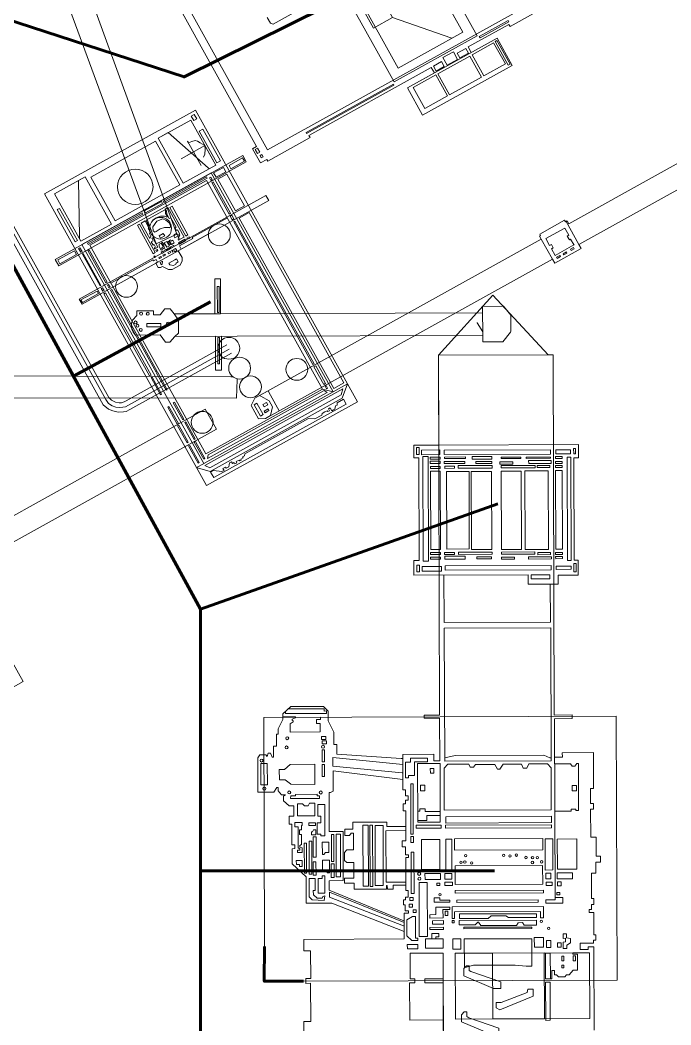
# Model space of a CAD drawing. Header units: millimetres. Extents: x 3191 to 879702, y -27549 to 222194.
# Drawn here: x 420209 to 427730, y 17602 to 29223 of the extents above; entities that cross this region are included whole.
import ezdxf

# ---------------------------------------------------------------- set-up
doc = ezdxf.new("R2010")
doc.units = ezdxf.units.MM
doc.header["$MEASUREMENT"] = 0
for name, color, linetype in [('Granulator', 11, 'Continuous'), ('Grater', 130, 'Continuous'), ('Wires', 170, 'Continuous')]:
    doc.layers.add(name, color=color, linetype=linetype)

msp = doc.modelspace()

# ---------------------------------------------------------------- linework, layer by layer
at = {"layer": 'Granulator', "lineweight": 5}
for points in [[(425226.42503, 31391.64146), (422019.4072, 29610.40298), (423068.15886, 27722.18572), (426275.17668, 29503.42419)], [(423463.08966, 30430.13324), (424422.59269, 30963.05941), (425490.55124, 29040.26123), (424531.04821, 28507.33506)], [(423622.85642, 30388.74282), (424370.43015, 30803.95944), (425325.88894, 29083.71064), (424578.31521, 28668.49402)], [(424513.45051, 29252.07726), (424294.16986, 29130.28463), (423860.50399, 29911.07518), (424079.78464, 30032.86781)], [(425858.1806, 29202.66626), (425524.60638, 29017.39282), (425516.15693, 29032.60557), (425849.73115, 29217.87901)], [(425896.64006, 28698.0814), (424861.37374, 28123.07487), (424686.11116, 28438.62509), (425721.37748, 29013.63163)], [(425682.25655, 28959.30596), (425435.12221, 28822.04286), (425570.0283, 28579.15219), (425817.16264, 28716.41528)], [(425871.30347, 28712.30321), (425850.88182, 28700.96063), (425698.08758, 28976.0579), (425718.50924, 28987.40048)], [(425216.49426, 28857.55782), (425096.29225, 28790.79534), (425145.60163, 28702.01661), (425265.80364, 28768.77909)], [(425359.62561, 28895.6632), (425261.62674, 28841.23277), (425292.7994, 28785.10817), (425390.79828, 28839.5386)], [(425111.23903, 28684.92832), (425019.11001, 28633.75811), (424987.08725, 28691.41324), (425079.21628, 28742.58345)], [(425170.25166, 28357.10867), (425541.99128, 28563.57989), (425407.08519, 28806.47057), (425035.34558, 28599.99935)], [(424752.32877, 28444.16474), (425014.00089, 28589.50239), (425149.48353, 28345.57366), (424887.81141, 28200.236)], [(424529.78143, 28470.32886), (423520.96363, 27910.01233), (423514.05074, 27922.45859), (424522.86855, 28482.77512)], [(422236.22344, 28181.13146), (420491.41659, 27212.03267), (422363.90335, 23840.72755), (424108.7102, 24809.82634)], [(422251.67071, 28080.38782), (422216.16393, 28060.66669), (422187.00405, 28113.16739), (422222.51083, 28132.88852)], [(421805.26183, 27858.37143), (422180.98156, 28067.0533), (422470.84414, 27545.17233), (422095.12441, 27336.49046)], [(422526.25736, 27594.43719), (422483.47468, 27570.67488), (422278.99903, 27938.82158), (422321.78171, 27962.58389)], [(421026.52505, 27406.73094), (421776.03552, 27823.02326), (422056.26858, 27318.47969), (421306.75811, 26902.18737)], [(422980.88927, 27695.17218), (422952.59964, 27679.45958), (422926.30061, 27726.80947), (422954.59024, 27742.52207)], [(423017.27249, 27640.51503), (422996.87802, 27629.18756), (422982.26745, 27655.49305), (423002.66192, 27666.82053)], [(422823.70777, 27584.01222), (420656.76486, 26380.45106), (420615.5292, 26454.6935), (422782.47211, 27658.25466)], [(422645.59157, 27502.65724), (422802.8336, 27589.99244), (422781.52165, 27628.36338), (422624.27962, 27541.02818)], [(422418.55793, 27458.0296), (420924.59477, 26628.25415), (422332.58563, 24093.24729), (423826.54879, 24923.02274)], [(422588.34647, 27468.4426), (422473.65204, 27404.73915), (422445.92082, 27454.66762), (422560.61525, 27518.37108)], [(422803.00299, 27074.22705), (422698.64308, 27016.26358), (422494.96608, 27382.97233), (422599.326, 27440.93581)], [(420962.32439, 27410.18868), (420608.44853, 27213.63932), (420911.65216, 26667.73855), (421265.52802, 26864.28791)], [(422355.65639, 24204.71165), (423704.95534, 24954.13785), (422364.46846, 27367.60767), (421015.16952, 26618.18147)], [(421869.33865, 27115.066), (422372.51298, 27394.53855), (422364.29622, 27409.33236), (421861.12189, 27129.85981)], [(422396.3354, 27397.49758), (422412.05995, 27406.2313), (422427.97994, 27377.56827), (422412.25539, 27368.83455)], [(422440.28705, 27352.0128), (422424.36076, 27343.16704), (422626.25993, 26979.65915), (422642.18622, 26988.50492)], [(423083.49804, 27136.85938), (420925.29277, 25938.15127), (420892.54674, 25997.10862), (423050.75202, 27195.81673)], [(421658.60259, 26994.38977), (421853.3048, 27102.53106), (421841.74995, 27123.3349), (421647.04775, 27015.1936)], [(420665.22544, 27045.43213), (420639.3269, 27031.04759), (420845.51508, 26659.81758), (420871.41362, 26674.20212)], [(420997.81635, 26628.51867), (421629.44398, 26979.33662), (421621.71201, 26993.25759), (420990.08438, 26642.43964)], [(421965.58211, 27070.19306), (421940.82386, 27056.44186), (422124.83815, 26725.13466), (422149.59641, 26738.88587)], [(422654.51985, 26967.08418), (422635.77265, 26956.67164), (422660.44386, 26912.25254), (422679.19105, 26922.66509)], [(423949.46533, 25026.33564), (423836.56203, 24963.62701), (422742.67126, 26933.11467), (422855.57455, 26995.8233)], [(421564.25232, 26850.23094), (421587.88608, 26863.35758), (421771.27567, 26533.17513), (421747.64191, 26520.04849)], [(422692.60479, 26896.05951), (422678.65645, 26888.31234), (423593.94429, 25240.38901), (423607.89263, 25248.13618)], [(421872.69415, 26619.68182), (421864.25339, 26614.99367), (421845.50835, 26648.74305), (421853.9491, 26653.4312)], [(421906.79706, 26663.67763), (421875.68039, 26646.39485), (421903.39951, 26596.48816), (421934.51618, 26613.77095)], [(421946.90018, 26629.24859), (421936.20867, 26623.31032), (421916.21396, 26659.30966), (421926.90546, 26665.24792)], [(421981.28574, 26617.85941), (421948.78581, 26599.80834), (421956.84803, 26585.29277), (421989.34796, 26603.34384)], [(422115.00166, 26688.97704), (422041.14002, 26647.95289), (422049.89906, 26632.18275), (422123.76069, 26673.2069)], [(422164.48045, 26716.4585), (422137.94861, 26701.72221), (422145.71235, 26687.74405), (422172.24419, 26702.48034)], [(420860.86059, 26510.10631), (420670.32043, 26404.2767), (420645.67015, 26448.65812), (420836.21031, 26554.48773)], [(420924.8374, 26547.45526), (420909.5751, 26538.97829), (420885.4386, 26582.43467), (420900.7009, 26590.91164)], [(420939.39798, 26522.46722), (420929.78186, 26517.12624), (421133.90129, 26149.6209), (421143.51741, 26154.96188)], [(421215.43423, 26191.03587), (421201.37888, 26183.22927), (420993.97405, 26556.64977), (421008.0294, 26564.45638)], [(421764.58123, 26497.16087), (421756.69308, 26492.77964), (421765.65127, 26476.65093), (421773.53942, 26481.03216)], [(421801.2433, 26557.85602), (421784.39161, 26548.49627), (421777.82234, 26560.32388), (421794.67402, 26569.68362)], [(421863.27274, 26553.39844), (421838.932, 26539.87913), (421847.53196, 26524.3954), (421871.87269, 26537.91471)], [(421887.90539, 26502.34526), (421867.1092, 26490.79465), (421860.53992, 26502.62225), (421881.33612, 26514.17286)], [(421893.00615, 26569.91294), (421878.07015, 26561.6172), (421886.82364, 26545.85705), (421901.75964, 26554.15279)], [(421948.41254, 26580.60754), (421907.19995, 26557.71728), (421899.82874, 26570.98873), (421941.04133, 26593.87898)], [(421952.32359, 26536.71735), (421922.92262, 26520.38749), (421915.75611, 26533.29037), (421945.15709, 26549.62023)], [(421967.82506, 26560.33427), (421961.37103, 26556.74958), (421971.12537, 26539.18747), (421977.57939, 26542.77215)], [(422005.23358, 26582.51866), (421982.28663, 26569.77349), (421996.61964, 26543.96773), (422019.56659, 26556.7129)], [(426456.03264, 26487.0536), (426417.53831, 26465.67311), (426409.07852, 26480.90448), (426447.57285, 26502.28496)], [(426529.81287, 26528.03253), (426492.12065, 26507.09756), (426484.55137, 26520.72561), (426522.24359, 26541.66059)], [(426612.68265, 26577.20672), (426577.39632, 26557.60802), (426568.49122, 26573.64115), (426603.77755, 26593.23985)], [(421842.56852, 26476.6951), (421821.05569, 26464.74647), (421813.69003, 26478.00793), (421835.20286, 26489.95656)], [(421232.1093, 26164.49737), (421218.79426, 26157.10194), (421236.45451, 26125.30567), (421249.76955, 26132.7011)], [(421115.05811, 26059.81539), (420929.38785, 25956.69061), (420912.95988, 25986.26824), (421098.63013, 26089.39302)], [(421160.60378, 26127.68492), (421145.809, 26119.46761), (421164.29085, 26086.1921), (421179.08563, 26094.4094)], [(421195.36032, 26068.10871), (421177.14188, 26057.98984), (421705.15438, 25107.33359), (421723.37282, 25117.45246)], [(421253.57488, 26099.77768), (421267.62935, 26107.5838), (421794.4159, 25159.13479), (421780.36143, 25151.32867)], [(423625.86478, 25223.60393), (423605.79836, 25212.45866), (423719.06275, 25008.53262), (423739.12917, 25019.67789)], [(421910.11337, 24948.6689), (421896.9115, 24941.33634), (421787.41937, 25138.47065), (421800.62123, 25145.80321)], [(421845.36456, 24898.01083), (421832.16269, 24890.67826), (421722.67056, 25087.81258), (421735.87242, 25095.14514)], [(423746.18191, 24995.16191), (423735.59128, 24989.27967), (423752.30237, 24959.19232), (423762.893, 24965.07456)], [(423939.81759, 24957.637), (422343.29074, 24070.89573), (422401.80451, 24045.48071), (423920.69538, 24889.10149)], [(423757.24546, 24917.46527), (422376.67664, 24150.67118), (422381.44288, 24193.30215), (423724.65152, 24939.34569)], [(422038.11194, 24556.82304), (422024.91007, 24549.49048), (421915.41794, 24746.62479), (421928.6198, 24753.95736)], [(422101.73161, 24606.78707), (422088.52974, 24599.45451), (421979.03761, 24796.58882), (421992.23947, 24803.92139)], [(423017.90928, 24660.93157), (422986.15407, 24643.29413), (422912.91791, 24775.15165), (422944.67311, 24792.78909)], [(423056.11888, 24799.3069), (423015.40684, 24776.69466), (423030.32533, 24749.83478), (423071.03737, 24772.44701)], [(422477.21927, 24490.31555), (418261.44329, 22148.79367), (418132.79886, 22380.4106), (422348.57484, 24721.93247)], [(423085.58367, 24705.97461), (423041.61472, 24681.55342), (423030.76495, 24701.08781), (423074.7339, 24725.50899)], [(422152.80582, 24340.61677), (422139.60396, 24333.2842), (422030.11183, 24530.41851), (422043.31369, 24537.75108)], [(422234.14552, 24380.84367), (422220.94365, 24373.5111), (422111.45152, 24570.64541), (422124.65338, 24577.97798)], [(422279.06353, 24107.46445), (422265.86167, 24100.13189), (422156.36954, 24297.2662), (422169.5714, 24304.59876)], [(422344.33682, 24151.34877), (422331.13496, 24144.0162), (422221.64283, 24341.15051), (422234.84469, 24348.48308)]]:
    msp.add_lwpolyline(points, close=True, dxfattribs=at)
for points in [[(420469.13668, 31014.45364), (420214.36698, 30898.06296), (421781.44056, 26635.71528), (422020.41498, 26747.36581), (420469.13668, 31014.45364)], [(422598.57043, 25466.22586), (421436.91999, 24821.02319), (421413.09764, 24807.79181), (421382.37157, 24795.6145), (421356.13159, 24796.3717), (421310.44391, 24804.18044), (421267.52888, 24826.91963), (421234.57091, 24856.54745), (418482.8687, 29810.82963), (418476.39623, 29822.48294), (418457.95636, 29848.48549), (418416.51628, 29886.39828), (418362.99128, 29907.60681), (418328.19528, 29922.19195), (418299.39729, 29926.0772), (418250.71083, 29927.75232), (418203.91998, 29920.04874), (418155.25605, 29893.01987), (415138.94321, 28217.70255)], [(415165.18098, 28170.46295), (415165.18098, 28170.46295), (418177.52212, 29843.57431), (418204.07501, 29858.32229), (418266.40023, 29875.38923), (418319.56153, 29868.64133), (418383.40418, 29845.44368), (418427.11991, 29812.61074), (418448.04414, 29789.22102), (421199.63518, 24835.139), (421229.68841, 24790.56024), (421273.54376, 24762.33823), (421316.86945, 24746.76171), (421355.28591, 24742.43755), (421398.20978, 24746.55428), (421427.95977, 24751.97114), (422625.01611, 25416.83892)], [(422651.87471, 25371.67006), (421478.096, 24719.73113), (421435.82558, 24696.25333), (421402.70777, 24692.04598), (421340.81631, 24690.27695), (421282.78241, 24701.99134), (421230.00801, 24724.66087), (421170.69942, 24774.41742), (418409.17304, 29746.38744), (418395.47382, 29771.05211), (418369.99824, 29795.4513), (418343.03584, 29810.5566), (418306.54129, 29824.05461), (418262.25189, 29825.75232), (418232.29898, 29815.0925), (418171.29978, 29781.21239), (415190.18496, 28125.44472)], [(423548.1022, 27888.86377), (423562.34747, 27863.21597), (423070.90582, 27590.25996), (423059.21737, 27611.30436), (422986.85038, 27571.11037), (422895.89904, 27734.86305), (422943.26655, 27761.17187), (421988.2376, 29480.64678)], [(426377.67019, 29430.28964), (425872.02583, 29149.44518), (425858.67501, 29173.48256), (425388.62952, 28912.41039), (425424.11263, 28848.52509)], [(423066.02185, 29254.82088), (423102.56379, 29189.02923), (423135.68092, 29176.36539), (423514.09648, 29386.54456)], [(424513.45051, 29252.07726), (425186.728, 29016.19924), (425197.52689, 29012.41593)], [(429684.74772, 28608.03843), (426551.63628, 26867.84896), (426533.51419, 26900.47674), (426511.38693, 26888.18684), (426500.67337, 26907.476), (426214.90358, 26748.75404), (426224.5968, 26731.30195), (426213.11094, 26724.92248), (426232.2423, 26690.47757), (422921.23952, 24851.48388), (422879.11475, 24766.1092), (422964.27516, 24612.78275), (423044.49549, 24615.67023), (426361.94005, 26458.24181), (426387.37284, 26412.45152), (426693.20676, 26582.31747), (426667.76085, 26628.13137), (429771.94478, 28352.25395)], [(424686.11116, 28438.62509), (424997.28752, 28611.45834), (424961.82534, 28675.30596), (423548.1022, 27888.86377)], [(421805.26183, 27858.37143), (421919.22973, 27921.67137), (422384.18087, 27513.53382), (422395.69051, 27503.43057)], [(422470.84414, 27545.17233), (422345.23161, 27771.3305), (422070.15947, 27618.55022), (422214.55398, 27698.74967), (422302.05758, 27541.20446), (422145.00635, 27823.9662), (422156.13388, 27803.93172), (422193.78691, 27817.69535), (422231.74353, 27829.8399), (422260.0794, 27821.74665), (422292.15759, 27802.6236), (422344.93082, 27771.16344), (422347.7021, 27731.59229), (422343.33438, 27670.77835), (422329.20681, 27636.12041)], [(420962.32439, 27410.18868), (420885.94061, 27367.76369), (420896.311, 26724.041), (420895.56076, 26704.6035), (420895.27589, 26697.2231)], [(421912.33849, 26949.3384), (421890.96982, 26987.81147), (421889.02378, 27014.37449), (421880.99509, 27028.82969), (421666.53435, 26909.71413), (421698.91744, 26837.78418), (421710.95295, 26844.46893)], [(422102.91162, 26712.38727), (422041.36946, 26678.2056), (422034.68927, 26690.23291), (422047.13593, 26697.14603), (422036.77026, 26715.80884), (422054.33418, 26725.56417), (422045.50406, 26741.46231), (422055.87628, 26747.22324), (422028.38733, 26796.71552), (422017.18533, 26790.49371), (422000.79668, 26820.00053), (422012.83372, 26826.68613), (421951.30602, 26937.46323), (421932.71847, 26927.13936), (421903.70247, 26979.38099), (421900.86232, 27013.01332), (421887.00831, 27037.95668), (421917.04346, 27054.63877), (422106.23719, 26714.0063), (422094.88783, 26707.70265)], [(421655.29377, 26900.61713), (421609.65072, 26875.26611), (421709.27715, 26695.89444), (421721.53934, 26724.94671), (421705.14187, 26754.46942), (421711.25891, 26761.37818), (421699.93319, 26795.47404), (421688.13205, 26816.72133), (421696.18598, 26821.19464), (421655.29377, 26900.61713)], [(421912.33849, 26949.3384), (421904.55209, 26945.01369), (421878.97481, 26956.99697), (421832.90467, 26955.56098), (421783.74149, 26936.11176), (421765.72145, 26926.10308), (421748.46459, 26912.69525), (421737.79876, 26899.58366), (421738.60115, 26898.13899)], [(421935.20436, 26822.5493), (421878.38279, 26822.59604), (421828.29406, 26809.99375), (421781.80443, 26777.73387), (421765.69568, 26768.78677), (421745.66589, 26786.92712), (421742.64525, 26830.31764), (421787.92654, 26898.48754), (421857.85373, 26923.8647), (421895.33373, 26910.14847), (421927.68877, 26882.46582), (421948.18567, 26845.56233), (421947.36033, 26827.54534), (421938.36058, 26822.54671), (421935.94957, 26821.20759), (421935.20436, 26822.5493)], [(422037.06062, 26555.64821), (422070.82276, 26574.40034), (422050.26467, 26611.414), (422203.88146, 26696.73568), (422197.32076, 26708.54785), (422604.81485, 26934.87778)], [(426667.76085, 26628.13137), (426520.5075, 26893.25258)], [(422386.198, 26749.56572), (422037.06062, 26555.64821), (422081.17325, 26476.22594), (422082.28753, 26437.10048), (422060.70843, 26389.78645), (421966.7374, 26337.59316), (421923.85252, 26336.59061), (421854.34714, 26371.58722), (421833.52726, 26360.02346), (421806.02238, 26363.14689), (421778.78042, 26412.19448)], [(421880.70047, 26727.14901), (421864.67561, 26756.00086), (421815.90028, 26728.91012), (421832.04943, 26699.8345), (421880.70047, 26727.14901)], [(422031.4102, 26723.50446), (421998.35768, 26705.14646), (421989.06671, 26721.87431), (421991.05464, 26744.68553), (422011.79908, 26756.20739), (422021.5845, 26752.59763), (422036.17339, 26726.33117), (422031.4102, 26723.50446)], [(426610.82308, 26620.23047), (426571.64049, 26690.77648), (426557.20512, 26682.75879), (426533.60641, 26725.24692), (426550.44768, 26734.60088), (426504.5862, 26817.17184), (426284.84931, 26695.12581), (426328.92976, 26615.76147), (426349.78071, 26627.34249), (426371.15309, 26588.86275), (426350.30213, 26577.28174), (426392.60157, 26501.12403), (426609.93257, 26621.83379)], [(421743.43878, 26706.51501), (421730.0141, 26699.05869), (421745.79039, 26670.65438), (421724.75912, 26658.97321), (421746.00123, 26620.728), (421757.41199, 26627.06575), (421774.67871, 26595.97801), (421760.13567, 26587.90053), (421766.22267, 26576.94123), (421800.23041, 26595.82978), (421764.57865, 26660.01873), (421757.15359, 26686.0378), (421745.22816, 26707.50886), (421743.43878, 26706.51501)], [(421880.36619, 26585.50409), (421868.5416, 26606.79359), (421861.0736, 26602.64572), (421838.19181, 26643.84307), (421818.27714, 26632.78208), (421817.53185, 26605.77667), (421841.33482, 26562.92079), (421854.19725, 26570.06483), (421844.13863, 26588.17479), (421857.55279, 26595.62527), (421867.38099, 26577.93017), (421880.51972, 26585.22767)], [(421990.89537, 26646.17011), (421958.25773, 26628.04254), (421933.14913, 26673.24915), (421946.56417, 26680.70011), (421953.70521, 26667.84308), (421974.17248, 26679.21098), (421990.89537, 26646.17011)], [(426361.94005, 26458.24181), (426232.2423, 26690.47757)], [(421778.78042, 26412.19448), (421798.47492, 26423.13319), (421781.66584, 26453.39697), (421752.40521, 26437.14506), (421744.90719, 26450.64481), (421258.32759, 26180.38929)], [(421854.23936, 26434.08825), (421826.66635, 26418.77367), (421841.03742, 26392.89938), (421851.72892, 26398.83764), (421854.23936, 26434.08825)], [(422006.90127, 26454.84636), (421928.12325, 26411.09155), (421938.43296, 26392.5295), (421981.19006, 26383.15721), (422009.88757, 26399.09635), (422012.45417, 26413.03394), (422036.65017, 26426.47287), (422017.28017, 26461.34745), (421997.58566, 26450.40875)], [(422644.10465, 25098.43217), (422659.11433, 25097.72406), (422670.35629, 25097.1937), (422644.10465, 25098.43217), (417149.53708, 25120.40557), (417137.24616, 25120.45473)], [(416527.47571, 24859.93622), (422710.01591, 24850.43113), (422717.78411, 25066.65132), (422718.07704, 25074.80478)], [(423826.54879, 24923.02274), (423704.95534, 24954.13785), (423826.54879, 24923.02274), (423994.13887, 25016.10545), (423930.3412, 24849.33885), (422405.16994, 24002.22984), (422258.05418, 24044.66529), (422249.21658, 24047.21449), (422336.48817, 24095.68678)], [(423044.49549, 24615.67023), (423105.11053, 24649.33698), (423126.57619, 24751.55811), (423089.04708, 24819.12712), (422990.37546, 24873.55461), (422975.62535, 24881.6908), (423074.63918, 24936.68496), (423103.72198, 24884.32306), (423203.79462, 24704.14799)], [(423945.87768, 24838.84646), (423871.82193, 24797.71449), (423873.44026, 24771.10851), (423853.32636, 24759.93687), (423846.00364, 24723.5814), (423830.46094, 24714.94869), (423812.1757, 24704.79272), (423793.90164, 24737.69411), (423773.78774, 24726.52247), (423785.4628, 24705.50219), (423765.3489, 24694.33055), (423759.25754, 24705.29768), (423732.74378, 24690.57143), (423732.74378, 24690.57143), (423699.83017, 24672.29059), (423696.88007, 24653.90979), (423617.33879, 24609.73106), (423543.09244, 24616.32784), (422806.1927, 24207.03976), (422802.93676, 24184.90156), (422779.16554, 24171.69858), (422786.27206, 24158.9037), (422758.84397, 24143.66962), (422764.42768, 24133.61647), (422764.42768, 24133.61647), (422747.05676, 24123.96834), (422740.96541, 24134.93547), (422708.05179, 24116.65462), (422715.66596, 24102.94576), (422691.89518, 24089.74302), (422683.26585, 24105.27963), (422664.06584, 24094.61558), (422652.8983, 24114.72209), (422630.04186, 24102.02719), (422623.52953, 24057.75056), (422589.70203, 24038.96212), (422581.58022, 24053.58496), (422553.23781, 24037.84305), (422565.92803, 24014.99502), (422540.3286, 24000.77661), (422445.16085, 24014.88681), (422411.3329, 23996.09813), (422446.86573, 23932.12331), (423977.34961, 24782.18305), (423945.87768, 24838.84646)], [(420005.10672, 21438.67622), (420245.24058, 21572.05111), (420117.18208, 21802.61309)]]:
    msp.add_lwpolyline(points, dxfattribs=at)
for centre, radius in [((421540.50733, 27294.30573), 204.8819), ((421833.57188, 26815.25818), 126.05026), ((422511.79041, 26738.83185), 126.05026), ((421438.51235, 26142.71288), 126.05026), ((422622.56643, 25427.00445), 126.05026), ((422746.57212, 25197.59199), 126.05026), ((423407.88442, 25183.62987), 126.05026), ((422872.01162, 24981.71932), 126.05026), ((422313.21047, 24570.97046), 126.05026)]:
    msp.add_circle(centre, radius, dxfattribs=at)
at = {"layer": 'Grater', "lineweight": 5}
for points in [[(425553.50005, 25911.95569), (425554.00253, 25837.24629), (422526.58314, 25826.62806), (422525.16879, 26229.88067), (422460.1859, 26229.65276), (422461.59702, 25827.32101), (422526.58314, 25826.62806), (422461.59702, 25827.32101), (421991.3835, 25825.6718), (421942.12826, 25884.38102), (421917.00302, 25884.2929), (421883.26533, 25884.17457), (421827.71231, 25815.89451), (421751.69123, 25815.62787), (421751.5277, 25862.25394), (421559.4721, 25861.58033), (421559.66141, 25807.60585), (421508.36051, 25751.59604), (421498.67106, 25715.9934), (421498.92493, 25643.61265), (421514.3679, 25612.39457), (421544.52318, 25580.61767), (421828.37823, 25581.61325), (421889.98385, 25497.80277), (421939.6557, 25497.97699), (421996.77073, 25565.06517), (422467.89668, 25566.71757), (422469.27775, 25172.95506), (422536.70862, 25173.19157), (422535.33184, 25565.73325), (422467.90096, 25565.49675), (422716.19346, 25566.3676), (425555.7574, 25576.32694), (425555.61898, 25615.79241), (425492.69631, 25722.72377), (425490.14743, 25727.05536)], [(423487.66556, 17464.85347), (423487.04806, 17640.91029), (423567.65355, 17641.193), (423566.10533, 18082.61458), (423511.493, 18082.42303), (423511.29521, 18138.81569), (423567.64339, 18139.01332), (423566.518, 18459.87858), (423487.6261, 18459.60188), (423487.16374, 18591.42733), (424647.68693, 18595.49769), (424647.33302, 18696.40345), (424646.64183, 18893.47252), (424697.98277, 18893.65259), (424697.88832, 18920.58114), (424659.03211, 18920.44486), (424658.79052, 18989.32747), (424639.36241, 18989.25933), (424639.15919, 19047.20149), (424663.37199, 19047.28641), (424663.26198, 19078.65218), (424693.92856, 19078.75974), (424693.65107, 19157.87849), (424667.74693, 19157.78763), (424666.40761, 19539.64711), (424698.12015, 19539.75834), (424698.02019, 19568.25987), (424662.92498, 19568.13678), (424662.59988, 19660.82545), (424625.85785, 19660.69658), (424625.61353, 19730.35395), (424668.38652, 19730.50397), (424667.16586, 20078.53255), (424634.80794, 20078.41906), (424634.52904, 20157.93693), (424665.24014, 20158.04464), (424665.09587, 20199.177), (424695.78471, 20199.28464), (424695.60388, 20250.84095), (424662.17775, 20250.72371), (424661.92957, 20321.48452), (424632.30894, 20321.38063), (424630.87386, 20730.54429), (424990.75, 20731.8065), (424991.01349, 20656.67891), (425058.82269, 20656.91674), (425057.09867, 21148.46251), (424880.97724, 21147.84479), (424880.85339, 21183.15476), (425058.02078, 21183.77615), (425043.41611, 25347.79354), (425672.01016, 26042.80058), (426313.27277, 25352.95171), (425044.05517, 25348.50012)], [(421996.77073, 25565.06517), (422040.19211, 25602.42956), (422039.67038, 25751.1822), (421991.3835, 25825.6718)], [(425555.91845, 25552.38029), (425556.09887, 25500.94137), (425790.19305, 25501.76242), (425876.01083, 25614.92053), (425880.13086, 25620.35316), (425879.46246, 25810.92417), (425796.45149, 25912.8078), (425553.50005, 25911.95569), (425555.91845, 25552.38029)], [(425043.41611, 25347.79354), (425047.0617, 24308.37979), (424759.49016, 24307.37117), (424760.00069, 24161.81146), (424816.57141, 24162.00987), (424820.7463, 22971.68356), (424759.32412, 22971.46813), (424759.91971, 22801.65628), (426080.71919, 22806.28879), (426081.09501, 22699.13806), (426429.44335, 22700.35984), (426429.08804, 22801.66471), (426659.99985, 22802.47459), (426659.39223, 22975.71413), (426612.79149, 22975.55069), (426608.63076, 24161.83889), (426662.30841, 24162.02716), (426661.77548, 24313.97272), (425047.0617, 24308.37979)], [(426313.27277, 25352.95171), (426368.44147, 25353.1452), (426383.05775, 21185.8175), (426589.75675, 21186.54246), (426589.90669, 21143.79016), (426384.2314, 21143.06879), (426391.58087, 19047.61929), (426285.98368, 19047.24893), (426286.1146, 19009.9199), (426481.26356, 19010.60436), (426481.03695, 19075.21409), (426391.48519, 19074.9)], [(426337.52324, 22271.24142), (426336.01932, 22700.03217), (426081.09501, 22699.13806), (426080.71919, 22806.28879), (425107.7117, 22802.87611), (425109.62774, 22256.58111), (426338.09366, 22260.88977), (426337.52324, 22271.24142)], [(424646.64183, 18893.47252), (424647.02232, 18784.9891), (423786.35709, 19138.62907), (423786.57003, 19077.91725), (424639.48692, 18746.98378), (424647.15553, 18747.01068), (424647.38945, 18680.31516), (423810.621, 19010.32546), (423515.45386, 19009.29021), (423514.37869, 19315.83532), (423353.62303, 19464.83087), (423353.00873, 19639.97951), (423384.76791, 19640.0909), (423384.61294, 19684.27464), (423350.04126, 19684.15338), (423349.19855, 19924.42289), (423319.12339, 19924.3174), (423318.80049, 20016.38241), (423372.67189, 20016.57136), (423372.24974, 20136.93356), (423319.27533, 20136.74776), (423251.73168, 20193.54918), (423251.54583, 20246.53934), (423274.83079, 20263.69752), (423229.04386, 20263.53692), (423192.31901, 20308.07064), (423192.18511, 20346.24735), (423176.91894, 20346.19381), (423139.84798, 20293.06131), (422956.67711, 20292.41886), (422955.28305, 20689.8859), (422981.64266, 20726.35924), (423050.32884, 20726.60014), (423063.41739, 20707.33001), (423075.41205, 20744.1962), (423104.59023, 20744.29854), (423120.91248, 20698.99341), (423136.62425, 20699.04852), (423136.17845, 20826.15259), (423173.4411, 20826.28328), (423172.96306, 20962.57869), (423193.66325, 20962.6513), (423193.4427, 21025.53264), (423246.4952, 21132.15525), (423246.2652, 21197.73102), (423337.54559, 21283.37536), (423715.06207, 21284.69944), (423768.22537, 21231.03193), (423768.61443, 21120.10602), (423833.27298, 20988.29317), (423833.77074, 20846.37565), (423870.1364, 20846.5032), (423870.5302, 20734.22424), (424614.1962, 20684.38994), (424631.03554, 20684.44901), (424631.27997, 20614.7558), (423824.45439, 20692.67778), (423824.7946, 20595.67884), (424625.03899, 20518.37531), (424631.61793, 20518.39839), (424631.89461, 20439.51385), (423825.52067, 20540.46269), (423826.34276, 20306.07191), (423797.74026, 20288.68513), (423780.90581, 20288.62609), (423782.48859, 19837.3524), (423942.1815, 19837.9125), (423944.17285, 19270.14909), (423780.45217, 19269.57487), (423780.83046, 19161.71662), (424644.47484, 18804.89109), (424646.95249, 18804.89978)], [(423033.97043, 18508.61135), (423024.68064, 21157.27544), (427097.99509, 21171.56198), (427108.70039, 18119.31561), (423484.17376, 18106.60312)], [(423676.25776, 20989.87703), (423330.35578, 20988.66383), (423330.02421, 21083.20164), (423365.38269, 21106.49091), (423365.3462, 21116.89532), (423352.08061, 21127.24166), (423352.04743, 21136.70127), (423390.2648, 21153.37526), (423390.22004, 21166.13582), (423246.37778, 21165.63132), (423246.2652, 21197.73102), (423275.61223, 21225.26603), (423275.69245, 21202.39496), (423750.25266, 21204.05941), (423750.15366, 21232.28661), (423721.94192, 21232.18767), (423721.84705, 21259.23679), (423310.28002, 21257.79328)], [(423676.25776, 20989.87703), (423675.91657, 21087.15591), (423633.53241, 21087.00725), (423633.36676, 21134.23533), (423681.9141, 21134.4056), (423681.82581, 21159.58028), (423388.03598, 21158.54985)], [(425117.56955, 20652.14552), (425117.43611, 20690.19082), (425239.04156, 20717.06025), (426261.00678, 20720.64464), (426333.13298, 20690.47718), (426346.38332, 20690.52365)], [(426391.48519, 19074.9), (426387.97942, 20074.44918), (426577.49801, 20075.11389), (426577.41913, 20097.60521), (426633.65603, 20097.80245), (426633.70865, 20082.80041), (426662.75066, 20082.90227), (426660.85553, 20623.23402), (426660.85553, 20623.23402), (426643.0965, 20623.17174), (426621.63721, 20593.09202), (426587.89952, 20592.97369), (426569.06595, 20620.09477), (426386.0679, 20619.45293), (426385.78843, 20699.13513), (426476.00782, 20699.45156), (426475.83029, 20750.06878), (426834.74948, 20751.32764), (426836.20284, 20336.95199), (426801.93105, 20336.83179), (426802.54269, 20162.44186), (426834.23298, 20162.55301), (426834.4637, 20096.76941), (426803.35203, 20096.66029), (426804.49092, 19771.94474), (426866.13565, 19772.16095), (426866.90688, 19552.27187), (426915.15445, 19552.44109), (426915.39333, 19484.33323), (426862.56135, 19484.14793), (426863.01037, 19356.12581), (426811.93649, 19355.94667), (426812.96627, 19062.33864), (426841.14036, 19062.43746), (426841.37306, 18996.0904), (426812.064, 18995.9876), (426812.26912, 18937.50547), (426787.61123, 18937.41898), (426787.73894, 18901.00558), (426839.97005, 18901.18877), (426840.87006, 18644.58108), (426862.01176, 18644.65523), (426862.23837, 18580.0455), (426834.64289, 18579.94871), (426834.7562, 18547.64384), (426680.95594, 18547.10441), (426681.21541, 18473.12721), (426773.9718, 18473.45254), (426773.86879, 18502.82273), (426840.78782, 18503.05744), (426844.15772, 17542.24593)], [(423614.64722, 20383.00185), (423613.82975, 20616.07458), (423328.99824, 20615.07558), (423264.58235, 20553.95045), (423205.21328, 20553.74222), (423205.62991, 20434.95468), (423271.76401, 20435.18664), (423332.79857, 20389.53677), (423338.08524, 20385.36783), (423614.64722, 20383.00185)], [(424766.94707, 20486.24805), (424697.51436, 20486.00453), (424697.60436, 20460.34343), (424662.2688, 20460.2195), (424661.64005, 20639.48558), (424722.9362, 20639.70056), (424722.7771, 20685.06238), (424918.85882, 20685.75011), (424919.00365, 20644.45907), (424767.64404, 20643.9282), (424768.19707, 20486.25244)], [(426346.82204, 20574.24401), (426348.5264, 20088.30451), (425111.90889, 20083.96725), (425110.20687, 20569.2419), (425153.89074, 20617.91851), (425393.78023, 20618.75989), (425410.52299, 20582.26276), (425447.73355, 20582.39327), (425472.87045, 20614.38324), (425696.14539, 20615.16634), (425725.58772, 20558.10298), (425754.82377, 20558.20552), (425792.49001, 20618.16371), (426003.63535, 20618.90427), (426023.73713, 20571.79277), (426064.93495, 20571.93727), (426090.00889, 20621.87833), (426303.31858, 20622.62648), (426346.82204, 20574.24401)], [(423334.94875, 20218.68597), (423671.22112, 20219.86539), (423671.11622, 20249.77223), (423642.7193, 20249.67263), (423642.65114, 20269.10508), (423393.80912, 20268.2323), (423393.86681, 20251.78588), (423336.32643, 20251.58406), (423334.94875, 20218.68597)], [(423415.78765, 20020.98004), (423616.0476, 20021.68243), (423615.54089, 20166.15439), (423552.25978, 20165.93244), (423538.96933, 20133.86739), (423495.79235, 20133.71595), (423474.8561, 20159.70052), (423415.30184, 20159.49164), (423415.78765, 20020.98004)], [(423731.07958, 19790.14172), (423729.81844, 20149.71199), (423650.61145, 20149.43418), (423651.07816, 20016.36974), (423684.70076, 20016.48766), (423684.97605, 19937.9997), (423640.8905, 19937.84508), (423641.34673, 19807.76665), (423684.68575, 19807.91866), (423684.75653, 19787.73971), (423731.08744, 19787.9022)], [(425064.63896, 19945.63809), (425064.36907, 20022.58639), (424910.97822, 20022.04839), (424911.1768, 19965.43068), (424804.62034, 19965.05695), (424804.24408, 20072.33199), (424828.39333, 20072.41669), (424828.28885, 20102.20689), (424889.34774, 20102.42105), (424889.45922, 20070.63628), (425064.19839, 20071.24915)], [(423413.46818, 19596.60215), (423467.81991, 19596.79278), (423467.6406, 19647.91668), (423442.52544, 19657.57993), (423442.46022, 19676.17256), (423461.93081, 19686.92533), (423461.52657, 19802.17864), (423436.90279, 19802.09228), (423436.71043, 19856.93704), (423461.33421, 19857.0234), (423461.15981, 19906.74761), (423468.84498, 19906.77456), (423468.7135, 19944.26309), (423384.32712, 19943.96712), (423384.50577, 19893.02984), (423421.4617, 19893.15946), (423422.31018, 19651.24531), (423440.97877, 19638.21181), (423441.03285, 19622.79182), (423413.38824, 19622.69486), (423413.47975, 19596.60219)], [(424667.74693, 19157.78763), (424667.53442, 19218.3773), (424522.13398, 19217.86733), (424522.29791, 19171.12914), (424453.51334, 19170.88789), (424453.35948, 19214.7567), (424443.61413, 19214.72252), (424443.76497, 19171.71686), (424070.58875, 19170.408), (424070.33728, 19242.10743), (423959.38846, 19241.71829), (423959.1853, 19299.64238), (424065.51607, 19300.01532), (424064.88859, 19478.91982), (423986.06933, 19478.64337), (423959.04625, 19502.63532), (423958.72216, 19595.0386), (423983.54605, 19625.52277), (424062.93823, 19625.80123), (424062.26116, 19818.84265), (424034.46609, 19818.74516), (424016.21349, 19794.02286), (423962.33052, 19793.83387), (423962.08113, 19864.93844), (424054.08323, 19865.26112), (424053.79968, 19946.10524), (424446.06729, 19947.48106), (424446.25069, 19895.19074), (424667.80618, 19895.96781)], [(424667.80618, 19895.96781), (424667.9708, 19849.03134), (424436.0739, 19848.21799), (424438.16662, 19251.55087), (424667.41525, 19252.35492)], [(423576.61835, 19801.08928), (423627.24323, 19801.26684), (423627.04208, 19858.61939), (423600.23658, 19858.52537), (423589.90035, 19833.91249), (423576.87955, 19833.86682), (423576.99451, 19801.0906)], [(423775.88006, 19715.15757), (423776.29739, 19596.17174), (423737.88891, 19596.03703), (423720.38982, 19570.9791), (423702.34009, 19570.9158), (423701.83673, 19714.4313), (423775.8817, 19714.69101)], [(423439.11896, 19432.57573), (423439.03419, 19456.74382), (423401.86993, 19456.61347), (423401.70203, 19504.48308), (423469.06299, 19504.71933), (423469.31238, 19433.61477), (423439.11569, 19433.50886)], [(423785.90229, 19365.64931), (423785.40544, 19507.31022), (423703.49012, 19507.02292), (423703.92364, 19383.41808), (423757.60986, 19383.60638), (423757.69594, 19359.06504), (423785.46208, 19359.16243), (423785.90229, 19365.64931)], [(423730.2505, 19094.28299), (423707.50969, 19088.6277), (423701.07352, 19069.09079), (423643.93244, 19068.89038), (423598.27555, 19105.9043), (423598.09788, 19156.56163), (423619.93232, 19156.63821), (423619.44659, 19295.12648), (423550.228, 19294.88371), (423550.97289, 19082.50315), (423584.54904, 19046.36834), (423724.39881, 19041.74989), (423730.2505, 19094.28299)], [(423653.48891, 19126.07886), (423731.06974, 19126.35096), (423730.36396, 19327.58061), (423698.7726, 19327.46981), (423698.88993, 19294.01707), (423652.43749, 19293.85414), (423653.48891, 19126.07886)], [(424993.03115, 19021.77201), (425175.05001, 19022.41042), (425174.97055, 19045.06608), (425060.87216, 19044.6659), (425060.78315, 19070.04494), (424992.86268, 19069.80672), (424993.03115, 19021.77201)], [(424944.76095, 18837.70219), (425096.91438, 18838.23584), (425096.57438, 18935.17392), (425176.26744, 18935.45343), (425176.16261, 18965.34012), (425014.06146, 18964.77158), (425014.36967, 18876.89577), (424942.82173, 18876.64483), (424942.95834, 18837.69586), (424944.76095, 18837.70219)], [(425225.51603, 18834.22614), (425204.57462, 18834.15269), (425204.10485, 18968.0911), (426257.89588, 18971.78712), (426258.35609, 18840.57208), (426223.75048, 18840.4507), (426223.49159, 18914.26357), (425229.80974, 18910.77837), (425230.07818, 18834.24214), (425227.83049, 18834.23425)], [(424806.27348, 18576.3255), (424736.53985, 18576.08092), (424679.90832, 18630.24949), (424679.2531, 18817.06226), (424746.00597, 18857.02492), (424779.44918, 18857.14222), (424780.33178, 18605.50018), (424806.11297, 18605.59061), (424806.27348, 18576.3255)], [(425227.83049, 18834.23425), (425225.51603, 18834.22614)], [(425287.45315, 18846.25264), (425287.31893, 18884.52075), (426178.98655, 18887.64815), (426179.13353, 18845.74103), (425853.06185, 18844.59739), (425823.86693, 18862.71365), (425652.61921, 18862.11303), (425619.0283, 18832.83596), (425288.41672, 18831.67639), (425287.45315, 18846.25264)], [(425284.0393, 18766.29922), (425283.88993, 18808.88718), (426175.98038, 18812.01605), (426176.18055, 18754.94256), (426034.88728, 18754.44699), (426013.95232, 18784.26063), (425965.94955, 18784.09227), (425944.31502, 18753.21369), (425532.25229, 18751.76844), (425506.77416, 18788.84422), (425497.71661, 18788.81246), (425467.93063, 18759.71307), (425284.06466, 18759.06819), (425284.06466, 18759.06819)], [(425284.06466, 18759.06819), (425284.0393, 18766.29922)], [(424967.29344, 18642.37351), (424967.45712, 18595.7053), (425015.55307, 18595.87399), (425015.46344, 18621.43011), (425050.40549, 18621.55267), (425050.27875, 18657.68815), (424967.69213, 18657.39849), (424967.29344, 18642.37351)], [(426123.30498, 18589.90295), (426124.39295, 18279.70696), (426059.58985, 18279.47968), (425929.23543, 18294.361), (425449.49696, 18292.67839), (425353.4269, 18265.85187), (425344.37021, 18265.8201), (425343.2138, 18595.53019), (426123.27565, 18598.26614), (426123.30498, 18589.90295)], [(426490.09062, 18484.42626), (426529.37293, 18484.56404), (426529.22799, 18525.89007), (426570.45126, 18551.77771), (426570.28492, 18599.20408), (426524.88035, 18607.17484), (426524.71164, 18655.27773), (426484.07516, 18655.1352), (426484.25811, 18602.97319), (426511.35296, 18603.06822), (426511.49471, 18562.652), (426486.48371, 18557.46699), (426486.73993, 18484.41451), (426490.09062, 18484.42626)], [(425118.47178, 12374.62928), (425097.22784, 18431.60383), (424717.07794, 18430.27051), (424718.11209, 18135.41818), (424771.8565, 18135.60668), (424772.02078, 18088.76932), (424711.35524, 18088.55654), (424712.86394, 17658.4041), (425099.93496, 17659.7617), (425098.43236, 18088.17681), (424887.34924, 18087.43647), (424887.18497, 18134.27383), (425098.26809, 18135.01417)], [(426791.31256, 18434.14132), (426595.58873, 18433.45484), (426595.63256, 18420.95784), (426650.14054, 18421.14902), (426650.79944, 18233.28648), (426599.70002, 18233.10725), (426554.7495, 18179.27059), (426523.66161, 18179.16155), (426504.57249, 18158.64712), (426433.02752, 18158.39619), (426408.71222, 18180.90461), (426387.10926, 18180.82884), (426386.92954, 18232.06938), (426353.31851, 18231.9515), (426353.66199, 18134.01943), (426281.01749, 18133.76464), (426279.97025, 18432.34786)], [(426279.97025, 18432.34786), (426337.05345, 18432.54807), (426338.10069, 18133.96485)], [(425765.90677, 18046.71542), (425765.72517, 18098.49251), (425419.92402, 18218.68147), (425398.49918, 18232.17188), (425398.30862, 18286.50342), (425366.91402, 18286.39331), (425336.47449, 18254.87464), (425336.76925, 18170.83456), (425681.81779, 18024.32835), (425764.1382, 18024.61707), (425765.90677, 18046.71542)], [(425712.20698, 17797.94965), (425711.99257, 17859.08138), (425767.99938, 17859.27782), (426068.00184, 17974.93156), (426078.05302, 18013.16732), (426139.15241, 18013.38162), (426139.43228, 17933.58728), (425752.17153, 17775.16952), (425712.20698, 17797.94965)], [(425741.09288, 17511.78626), (425740.91128, 17563.56335), (425395.11013, 17683.75231), (425373.68528, 17697.24272), (425373.49472, 17751.57426), (425342.10012, 17751.46414), (425311.66059, 17719.94548), (425311.95535, 17635.90539), (425657.00389, 17489.39919), (425739.3243, 17489.68791), (425741.09288, 17511.78626)], [(425099.93496, 17659.7617), (425100.3615, 17538.1489)]]:
    msp.add_lwpolyline(points, dxfattribs=at)
for points in [[(422489.6607, 25839.8626), (422488.59576, 26143.49547), (422508.69149, 26143.56595), (422509.75644, 25839.93308)], [(421673.22227, 25675.731), (421673.08582, 25714.63301), (421835.67657, 25715.20327), (421835.81302, 25676.30126)], [(422493.74055, 25247.69983), (422492.6756, 25551.3327), (422512.77134, 25551.40318), (422513.83628, 25247.77031)], [(424790.5985, 24200.56301), (424790.32216, 24279.35307), (424819.69798, 24279.4561), (424819.97433, 24200.66604)], [(425060.44916, 24196.97828), (425060.25912, 24251.16406), (424846.81703, 24250.41544), (424847.00708, 24196.22966)], [(424867.0766, 22966.46967), (424862.8341, 24176.07091), (424926.61525, 24176.29461), (424930.85775, 22966.69337)], [(425110.42278, 24199.9474), (425110.24607, 24250.32984), (426338.55621, 24254.63795), (426338.73292, 24204.25551)], [(425433.51217, 24144.02986), (425433.40496, 24174.5974), (425660.53351, 24175.39402), (425660.64072, 24144.82648)], [(426395.88257, 24153.60334), (426395.80023, 24177.08071), (426474.38057, 24177.35632), (426474.46291, 24153.87895)], [(426569.43323, 24208.25762), (426569.27439, 24253.54547), (426401.80992, 24252.95812), (426401.96876, 24207.67026)], [(426626.98537, 24207.82558), (426626.77218, 24268.6085), (426606.72096, 24268.53817), (426606.93414, 24207.75525)], [(424948.82431, 24144.88896), (424948.73958, 24169.04718), (425063.23854, 24169.44876), (425063.32327, 24145.29055)], [(424948.99632, 24095.84473), (424948.91159, 24120.00294), (425063.41055, 24120.40453), (425063.49528, 24096.24631)], [(424950.93745, 24037.32172), (424950.85272, 24061.47994), (425065.35168, 24061.88153), (425065.43641, 24037.72331)], [(425111.82164, 24092.98807), (425111.7323, 24118.46102), (425349.05337, 24119.29339), (425349.14271, 24093.82044)], [(425114.6597, 24153.10084), (425114.60247, 24169.41762), (425357.0198, 24170.26786), (425357.07703, 24153.95108)], [(425116.77471, 24038.65466), (425116.68998, 24062.81287), (425231.18894, 24063.21446), (425231.27367, 24039.05624)], [(425272.93278, 24039.53104), (425272.82557, 24070.09858), (425664.9706, 24071.47398), (425665.07781, 24040.90643)], [(425477.48038, 24095.28011), (425477.40174, 24117.701), (425660.73361, 24118.34401), (425660.81224, 24095.92311)], [(425904.23751, 24088.58319), (425904.15154, 24113.09357), (425755.15824, 24112.57099), (425755.24421, 24088.06062)], [(425767.66391, 24043.19141), (425767.56362, 24071.78685), (426163.4919, 24073.17551), (426163.59219, 24044.58007)], [(425994.83578, 24152.19673), (425994.77492, 24169.5465), (425769.27094, 24168.75558), (425769.3318, 24151.4058)], [(426057.07421, 24154.45757), (426057.02406, 24168.75529), (426338.67593, 24169.74315), (426338.72607, 24155.44543)], [(426086.88025, 24095.35145), (426086.76571, 24128.00848), (426345.96287, 24128.91757), (426346.07741, 24096.26055)], [(426332.98563, 24047.21675), (426332.89966, 24071.72712), (426183.90636, 24071.20455), (426183.99233, 24046.69417)], [(426396.08662, 24095.42641), (426396.00428, 24118.90378), (426474.58461, 24119.17939), (426474.66696, 24095.70201)], [(426396.24777, 24049.48119), (426396.16542, 24072.95856), (426474.74576, 24073.23417), (426474.8281, 24049.75679)], [(426535.62199, 22972.76792), (426531.4275, 24168.68185), (426572.79846, 24168.82695), (426576.99295, 22972.91302)], [(424956.73441, 23101.52243), (424953.56666, 24004.69699), (425062.81357, 24005.08016), (425065.98132, 23101.9056)], [(425139.47588, 23105.52068), (425136.33102, 24002.16853), (425397.33079, 24003.08394), (425400.47565, 23106.4361)], [(425426.78685, 23098.33467), (425423.61902, 24001.53271), (425658.35858, 24002.35602), (425661.52641, 23099.15799)], [(425774.01671, 23101.19597), (425770.84353, 24005.92003), (425999.12931, 24006.72071), (426002.30249, 23101.99665)], [(426046.11244, 23098.3704), (426042.91241, 24010.74809), (426314.08245, 24011.69918), (426317.28247, 23099.32149)], [(426400.68255, 23102.31393), (426397.484, 24014.26903), (426474.41751, 24014.53886), (426477.61606, 23102.58376)], [(424953.23884, 22987.7609), (424953.15411, 23011.91912), (425067.65307, 23012.3207), (425067.7378, 22988.16249)], [(424953.85456, 23040.63475), (424953.76983, 23064.79297), (425068.26879, 23065.19456), (425068.35352, 23041.03634)], [(425114.42296, 23040.39968), (425114.33823, 23064.5579), (425228.83719, 23064.95949), (425228.92192, 23040.80127)], [(425116.74605, 22987.18397), (425116.6171, 23023.94954), (425352.33586, 23024.77629), (425352.46481, 22988.01072)], [(425277.78232, 23043.90735), (425277.69997, 23067.38472), (425664.43719, 23068.74115), (425664.51953, 23045.26377)], [(425487.15645, 22992.56824), (425487.07411, 23016.04562), (425657.47616, 23016.64328), (425657.5585, 22993.1659)], [(425921.36082, 22988.17478), (425921.27485, 23012.68516), (425772.28155, 23012.16259), (425772.36752, 22987.65221)], [(425774.21442, 23044.82679), (425774.12491, 23070.3467), (426157.83552, 23071.69251), (426157.92503, 23046.1726)], [(426083.61413, 22989.77688), (426083.52825, 23014.26378), (426350.89278, 23015.20152), (426350.97866, 22990.71462)], [(426340.5885, 23040.6856), (426340.50253, 23065.19597), (426191.50923, 23064.6734), (426191.59519, 23040.16302)], [(426398.75791, 23041.92263), (426398.67557, 23065.40001), (426477.25591, 23065.67562), (426477.33825, 23042.19824)], [(426398.92622, 22993.93488), (426398.84388, 23017.41226), (426477.42422, 23017.68786), (426477.50656, 22994.21049)], [(424794.89884, 22841.22144), (424794.62249, 22920.01151), (424823.99832, 22920.11454), (424824.27467, 22841.32447)], [(424855.40384, 22849.13433), (424855.21305, 22903.5314), (425079.315, 22904.31741), (425079.50579, 22849.92033)], [(425120.66404, 22859.94878), (425120.48503, 22910.98859), (426345.54602, 22915.28531), (426345.72504, 22864.2455)], [(426404.45553, 22870.48525), (426404.32394, 22908.00209), (426576.30606, 22908.60529), (426576.43764, 22871.08845)], [(426634.33685, 22841.49837), (426633.9943, 22939.16424), (426610.0708, 22939.08034), (426610.41335, 22841.41446)], [(426115.83857, 22761.45224), (426115.6775, 22807.37399), (426331.61208, 22808.13135), (426331.77315, 22762.2096)], [(426346.50281, 20656.45582), (426341.11179, 22193.51946), (425112.17853, 22189.20916), (425117.56955, 20652.14552)], [(423692.2056, 20902.82414), (423692.08876, 20936.1369), (423743.67429, 20936.31783), (423743.79113, 20903.00506)], [(423698.95159, 20852.17817), (423698.83475, 20885.49094), (423750.42028, 20885.67187), (423750.53712, 20852.3591)], [(423700.61307, 20645.76128), (423700.13258, 20782.75653), (423726.3941, 20782.84864), (423726.87459, 20645.85338)], [(423067.15682, 20377.05743), (423066.28367, 20626.00505), (422991.82204, 20625.74389), (422992.69519, 20376.79627)], [(423702.14459, 20476.40133), (423701.6641, 20613.39659), (423727.92561, 20613.4887), (423728.4061, 20476.49344)], [(424804.69164, 19944.72637), (424802.3114, 20623.36903), (425062.25872, 20624.28076), (425064.63896, 19945.63809)], [(424950.46094, 20512.84472), (424950.26584, 20568.47097), (424988.98682, 20568.60678), (424989.18192, 20512.98052)], [(424726.62414, 19809.31023), (424724.58825, 20389.77588), (424750.89027, 20389.86813), (424752.92617, 19809.40248)], [(424835.11664, 20308.73522), (424834.8803, 20376.11892), (424887.18921, 20376.30239), (424887.42555, 20308.91868)], [(426590.24818, 20307.57758), (426590.02129, 20372.26686), (426640.77349, 20372.44487), (426641.00037, 20307.75558)], [(425130.39377, 19936.86389), (425130.13726, 20009.99802), (426350.771, 20014.27921), (426351.02751, 19941.14509)], [(423547.95466, 19906.74876), (423547.84755, 19937.28546), (423622.29761, 19937.54658), (423622.40472, 19907.00988)], [(424173.72321, 19207.60551), (424171.25534, 19911.23275), (424231.83969, 19911.44524), (424234.30756, 19207.818)], [(424255.01948, 19201.24201), (424252.5231, 19912.99915), (424282.07164, 19913.10279), (424284.56803, 19201.34565)], [(424314.0731, 19215.49292), (424311.64414, 19908.02757), (424404.73999, 19908.35409), (424407.16895, 19215.81944)], [(424785.49338, 19876.1314), (424785.37408, 19910.14401), (425076.07943, 19911.16362), (425076.19872, 19877.151)], [(425125.50416, 19877.32394), (425125.38016, 19912.67793), (426350.98496, 19916.97655), (426351.10896, 19881.62256)], [(423596.21492, 19543.2725), (423595.39827, 19776.11195), (423629.31601, 19776.23091), (423630.13266, 19543.39146)], [(423809.61055, 19493.11804), (423808.52177, 19803.54731), (423834.37819, 19803.638), (423835.46697, 19493.20873)], [(423863.43738, 19312.96543), (423861.70831, 19805.95007), (423911.94547, 19806.12627), (423913.67454, 19313.14163)], [(424725.503, 19709.86833), (424725.2485, 19782.43091), (424755.78662, 19782.53802), (424756.04112, 19709.97544)], [(423495.13267, 19356.5578), (423493.92156, 19701.86283), (423518.0766, 19701.94755), (423519.2877, 19356.64252)], [(423551.84825, 19346.07224), (423550.5084, 19728.08431), (423580.23634, 19728.18857), (423581.57619, 19346.17651)], [(424847.69456, 19399.98044), (424846.48073, 19746.0604), (425060.21213, 19746.81003), (425061.42595, 19400.73007)], [(425129.41954, 19380.12038), (425128.11984, 19750.68725), (425198.7776, 19750.93507), (425200.07731, 19380.3682)], [(425231.46057, 19623.0877), (425231.00793, 19752.13969), (426250.17224, 19755.71425), (426250.62487, 19626.66227)], [(426278.18337, 19393.07101), (426276.91907, 19753.54261), (426364.73499, 19753.85061), (426365.99929, 19393.37901)], [(426418.89262, 19401.45302), (426417.66587, 19751.21893), (426641.76782, 19752.00494), (426642.99457, 19402.23903)], [(424729.82482, 19122.79706), (424728.15805, 19598.01722), (424760.83738, 19598.13184), (424762.50414, 19122.91168)], [(423597.88175, 19333.68293), (423597.33895, 19488.44267), (423628.93031, 19488.55347), (423629.47311, 19333.79374)], [(423804.34689, 19307.57924), (423803.8025, 19462.79388), (423838.53042, 19462.91568), (423839.07482, 19307.70104)], [(425238.23617, 19224.09985), (425237.47798, 19440.27126), (426248.04276, 19443.81566), (426248.80095, 19227.64426)], [(424888.85551, 19282.33737), (424888.60765, 19353.00427), (425066.13112, 19353.6269), (425066.37897, 19282.96001)], [(425119.80227, 19285.87079), (425119.56396, 19353.81431), (425198.34459, 19354.09062), (425198.58289, 19286.1471)], [(426284.17127, 19291.152), (426283.94409, 19355.92608), (426344.18679, 19356.13737), (426344.41397, 19291.3633)], [(426417.02815, 19292.18144), (426416.79503, 19358.64589), (426591.89277, 19359.26002), (426592.12588, 19292.79557)], [(424822.32632, 18625.26947), (424820.14019, 19248.57026), (424914.34313, 19248.90067), (424916.52926, 18625.59988)], [(425025.85352, 19213.06574), (425025.75183, 19242.06029), (425061.98202, 19242.18737), (425062.08371, 19213.19281)], [(425119.14724, 19212.47732), (425119.00108, 19254.14966), (425207.75168, 19254.46094), (425207.89784, 19212.7886)], [(426290.06835, 19215.12854), (426289.93396, 19253.44361), (426359.74606, 19253.68847), (426359.88045, 19215.37339)], [(426420.13698, 19211.64049), (426419.98086, 19256.15359), (426461.08476, 19256.29775), (426461.24088, 19211.78465)], [(424714.35593, 19041.94435), (424714.24228, 19074.34732), (424751.35446, 19074.47748), (424751.46811, 19042.07452)], [(425236.35138, 19126.86624), (425236.24977, 19155.83732), (426259.0849, 19159.42477), (426259.18652, 19130.45369)], [(426410.94093, 19105.16051), (426410.84409, 19132.7699), (426445.18265, 19132.89034), (426445.27949, 19105.28095)], [(424707.39252, 18964.83072), (424707.27887, 18997.23368), (424744.39106, 18997.36385), (424744.5047, 18964.96088)], [(426196.09835, 19046.86323), (426196.19057, 19020.56858), (425256.58695, 19017.27306), (425256.49472, 19043.56772)], [(424751.33861, 18900.79633), (424751.22496, 18933.19929), (424788.33715, 18933.32946), (424788.4508, 18900.92649)], [(425123.72305, 18865.96308), (425123.54848, 18915.73511), (425152.10089, 18915.83525), (425152.27546, 18866.06322)], [(424943.42868, 18703.59311), (424943.33646, 18729.88776), (425103.63501, 18730.44999), (425103.72723, 18704.15533)], [(424973.98405, 18767.13692), (424973.84423, 18807.0015), (425102.45249, 18807.45257), (425102.59231, 18767.58799)], [(425202.42376, 18781.15606), (425202.32659, 18808.85936), (425225.96078, 18808.94225), (425226.05795, 18781.23895)], [(425335.85695, 18713.0458), (425335.79347, 18731.14686), (426123.711, 18733.91036), (426123.77449, 18715.80931)], [(424895.23786, 18487.4058), (424894.85891, 18595.45068), (425096.9302, 18596.15941), (425097.30915, 18488.11453)], [(425208.96504, 18476.65525), (425208.54452, 18596.55088), (425304.00726, 18596.8857), (425304.42778, 18476.99007)], [(426152.36612, 18501.27472), (426151.97772, 18612.01401), (426257.24946, 18612.38324), (426257.63786, 18501.64394)], [(424806.55058, 18480.81936), (424806.36964, 18532.40983), (424684.43126, 18531.98215), (424684.61221, 18480.39168)], [(426293.47282, 18496.33408), (426293.19103, 18576.67663), (426344.20364, 18576.85555), (426344.48543, 18496.513)], [(426418.92264, 18500.43666), (426418.74444, 18551.24563), (426463.44341, 18551.4024), (426463.62161, 18500.59343)], [(425241.37235, 17669.93056), (425238.70566, 18430.24531), (425669.86268, 18431.75752), (425672.52937, 17671.44278)], [(425669.86268, 18431.75752), (425672.53184, 17670.73846), (426269.90708, 17672.83367), (426267.23792, 18433.85273)], [(426269.90708, 17672.83367), (426267.24336, 18432.30322), (426791.31256, 18434.14132), (426793.97628, 17674.67176)], [(426468.7489, 18343.86685), (426468.5585, 18398.15173), (426492.43576, 18398.23548), (426492.62616, 18343.95059)], [(426600.07763, 18343.24269), (426599.87202, 18401.86663), (426627.00158, 18401.96178), (426627.2072, 18343.33784)], [(426469.03069, 18263.52429), (426468.92788, 18292.83626), (426492.80514, 18292.92001), (426492.90795, 18263.60804)], [(426333.68372, 18094.76905), (426335.22693, 17654.77457), (426284.2664, 17654.59583), (426282.72319, 18094.59031)]]:
    msp.add_lwpolyline(points, close=True, dxfattribs=at)
at = {"layer": 'Grater', "lineweight": 60}
msp.add_lwpolyline([(423484.17376, 18106.60312), (423031.33701, 18106.60312), (423033.97043, 18508.61135)], dxfattribs=at)
at = {"layer": 'Grater', "lineweight": 5}
for centre, radius in [((421607.39382, 25827.75275), 17.00898), ((421684.66444, 25827.08466), 17.00898), ((421544.2563, 25726.50693), 17.00898), ((421565.91227, 25687.82126), 17.00898), ((421919.33849, 25713.33676), 17.00898), ((421604.20956, 25639.62272), 17.00898), ((423296.255, 20916.98388), 17.43712), ((423289.1211, 20810.93057), 17.43712), ((423710.23714, 20818.97456), 17.43712), ((423000.23425, 20659.37818), 17.43712), ((423031.7441, 20334.58023), 17.43712), ((423319.63985, 20290.21594), 17.43712), ((423683.95668, 20289.68577), 17.43712), ((425358.53472, 19560.06806), 13.98538), ((425797.16217, 19561.60648), 13.98538), ((425870.29226, 19555.41263), 13.98538), ((425944.43638, 19565.35403), 13.98538), ((426055.26918, 19537.77182), 13.98538), ((426131.60378, 19536.96644), 13.98538), ((426187.50643, 19537.16251), 13.98538), ((425303.98006, 19482.43758), 13.98538), ((425349.11908, 19485.8269), 13.98538), ((425428.71102, 19475.3516), 13.98538), ((426130.72732, 19479.96004), 13.98538), ((426237.13579, 19487.88004), 13.98538), ((424821.7464, 19348.98986), 17.98272), ((424824.52438, 19292.9819), 17.98272), ((425060.74038, 19106.89286), 13.98538), ((426233.52942, 18798.47358), 13.98538), ((426316.66689, 18717.60513), 13.98538)]:
    msp.add_circle(centre, radius, dxfattribs=at)
at = {"layer": 'Wires', "lineweight": 60}
for points in [[(414616.66794, 34146.9605), (416698.00962, 32173.09978), (417272.63508, 31622.89834), (422295.4344, 22411.65367), (417272.63508, 31622.89834), (420826.39721, 25105.70139), (422407.99863, 25966.22792)], [(420826.39721, 25105.70139), (418254.1693, 29822.87584), (422104.8803, 28565.98743), (424547.42251, 29782.75061)], [(422295.4344, 22411.65367), (425730.67479, 23629.55832)], [(422295.4344, 22411.65367), (422295.4344, 6080.71508), (422295.4344, 7566.64581), (422609.39571, 7564.00058), (422295.4344, 7563.85633), (422295.4344, 9749.07386), (422557.04402, 9749.07386), (422295.4344, 9749.07386), (422295.4344, 12444.90233), (422511.87218, 12444.90233), (422295.4344, 12444.90233), (422295.4344, 15128.34694), (422500.45339, 15130.66251)], [(422295.4344, 22411.65367), (422295.4344, 19382.74359), (425691.39168, 19382.74359)]]:
    msp.add_lwpolyline(points, dxfattribs=at)

doc.saveas('drawing.dxf')
